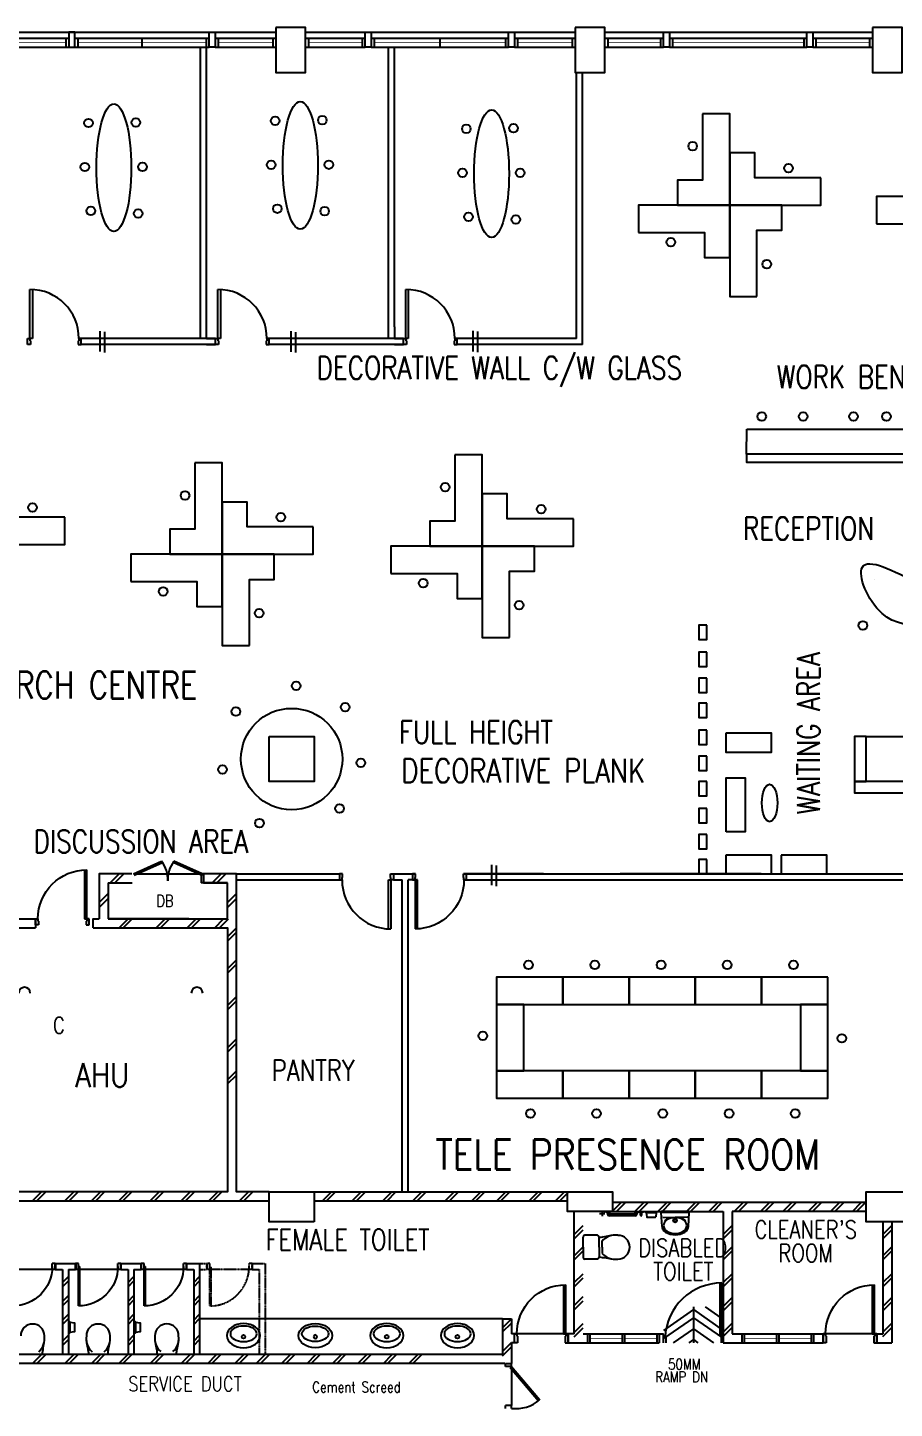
# Model space of a CAD drawing. Extents: x 2284769 to 2400769, y -845223 to -764674.
# Drawn here: x 2336094 to 2350620, y -787799 to -764674 of the extents above; entities that cross this region are included whole.
import ezdxf
from ezdxf.enums import TextEntityAlignment as Align

# ---------------------------------------------------------------- set-up
doc = ezdxf.new("R2010")
doc.units = 0
doc.header["$LTSCALE"] = 10
doc.header["$MEASUREMENT"] = 0
doc.linetypes.add('DASHEDX2', pattern=[1.5, 1, -0.5])
doc.layers.get('0').update_dxf_attribs({"linetype": 'CONTINUOUS'})
for name, color, linetype in [('-FF', 240, 'CONTINUOUS'), ('COL', 3, 'CONTINUOUS'), ('demolish-work', 8, 'DASHEDX2'), ('DIM', 7, 'CONTINUOUS'), ('DOOR', 5, 'CONTINUOUS'), ('DR', 7, 'CONTINUOUS'), ('DTEXT', 7, 'CONTINUOUS'), ('H', 1, 'CONTINUOUS'), ('hatch', 7, 'CONTINUOUS'), ('LINE', 7, 'CONTINUOUS'), ('partition', 7, 'CONTINUOUS'), ('SANI', 7, 'CONTINUOUS'), ('T25', 7, 'CONTINUOUS'), ('T50', 4, 'CONTINUOUS'), ('txt', 7, 'CONTINUOUS'), ('WALL', 2, 'CONTINUOUS'), ('WIN', 5, 'CONTINUOUS')]:
    doc.layers.add(name, color=color, linetype=linetype)
doc.styles.add('DIMTEXT', font='romans.shx', dxfattribs={"width": 0.8, "height": 400})
doc.styles.add('ROMANS', font='romans')

# ---------------------------------------------------------------- blocks, each defined once
blk = doc.blocks.new('DR-900-B')
at = {"layer": 'DR'}
for p, q in [((0, 900), (-150, 900)), ((-150, 900), (-150, 860)), ((-150, 860), (-110, 860)), ((-110, 860), (-110, 850)), ((-110, 850), (0, 850)), ((0, 850), (0, 900)), ((-150, 40), (-970, 40)), ((-969, 80), (-150, 80)), ((-150, 80), (-150, 40)), ((-150, 40), (-110, 40)), ((-150, 0), (-150, 40)), ((0, 0), (-150, 0)), ((-110, 50), (0, 50)), ((-110, 40), (-110, 50)), ((0, 50), (0, 0))]:
    blk.add_line(p, q, dxfattribs=at)
blk.add_arc((-150, 40), 820, 90, 180, dxfattribs=at)
blk = doc.blocks.new('ELLIPSE')
blk.add_circle((0.5, 0.5), 0.5)
blk = doc.blocks.new('BASIN-01')
blk.add_circle((0, 0), 30.3)
for p, xscale, yscale, zscale in [((279, -221), -559.6811780125836, 404.3346891934725, 559.6811780125837), ((220, -179), -444.6356025322193, 259.9294430529471, 444.6356025322195)]:
    blk.add_blockref('ELLIPSE', p, dxfattribs=dict(xscale=xscale, yscale=yscale, zscale=zscale))
blk = doc.blocks.new('WC-CAP-P')
for p, q in [((-84, 0), (-254, 0)), ((-85, 0), (85, 0)), ((-284, -240), (-284, -30)), ((115, -240), (115, -30)), ((-274, -318), (-274, -318)), ((-84, -270), (-254, -270)), ((-84, -318), (-190, -318)), ((-85, -270), (85, -270)), ((-85, -318), (21, -318)), ((105, -318), (105, -318))]:
    blk.add_line(p, q)
for centre, radius, start, end in [((-254, -30), 30, 90, 180), ((85, -30), 30, 0, 90), ((10, -540), 297, 131.7688, 188.3441), ((-254, -240), 30, 180, 270), ((23685, -4344), 24274, 170.3368, 170.8989), ((-179, -540), 297, 351.6559, 48.2312), ((-23854, -4344), 24274, 9.1011, 9.6632), ((85, -240), 30, 270, 0), ((-86, -585), 197, 179.5169, 271.0268), ((-83, -585), 197, 268.9732, 0.4831)]:
    blk.add_arc(centre, radius, start, end)
blk = doc.blocks.new('P', base_point=(9.169, 7.42))
for radius in [0.0407, 0.0315]:
    blk.add_circle((9.166, 7.418), radius)
blk = doc.blocks.new('BASIN-2')
for p, q in [((310, 0), (-310, 0)), ((-295, -314), (-310, 0)), ((-273, -104), (0, -114)), ((273, -104), (0, -114)), ((295, -314), (310, 0))]:
    blk.add_line(p, q)
for centre, radius, start, end in [((-23, -400), 294, 122.1574, 135.5873), ((-176, -156), 5.79, 327.2315, 125.5458), ((176, -156), 5.79, 54.4542, 212.7685), ((23, -400), 294, 44.4127, 57.8426), ((-163, -315), 132, 179.4957, 205.0103), ((-102, -268), 208, 209.5959, 236.4372), ((-7, -98), 402, 238.6027, 271.0363), ((7, -98), 402, 268.9637, 301.3973), ((102, -268), 208, 303.5628, 330.4041), ((163, -315), 132, 334.9897, 0.5043)]:
    blk.add_arc(centre, radius, start, end)
for name, p, xscale, yscale, zscale in [('ELLIPSE', (261, -473), -521.326566894229, 358.7639225105095, 521.3265668942295), ('P', (0, -180), 1000, 1000, 1000)]:
    blk.add_blockref(name, p, dxfattribs=dict(xscale=xscale, yscale=yscale, zscale=zscale))
blk = doc.blocks.new('234')
at = {"layer": 'DR', "color": 1}
for p, q in [((2285264, -784764), (2285264, -785474)), ((2285289, -784765), (2285289, -785424)), ((2285214, -785374), (2285214, -785474)), ((2285264, -785374), (2285214, -785374)), ((2285264, -785474), (2285214, -785474)), ((2285264, -785374), (2285264, -785474)), ((2285924, -785374), (2285264, -785374)), ((2285264, -785424), (2285289, -785424)), ((2285974, -785374), (2285924, -785374)), ((2285924, -785374), (2285924, -785474)), ((2285974, -785474), (2285924, -785474)), ((2285974, -785374), (2285974, -785474))]:
    blk.add_line(p, q, dxfattribs=at)
blk.add_arc((2285264, -785424), 660, 0, 90, dxfattribs=at)
blk = doc.blocks.new('d900-1b1')
at = {"layer": 'DR'}
for p, q in [((40, 100), (40, 920)), ((80, 919), (80, 100)), ((0, 0), (0, 100)), ((0, 100), (40, 100)), ((50, 0), (0, 0)), ((80, 100), (40, 100)), ((40, 100), (40, 60)), ((40, 60), (50, 60)), ((50, 60), (50, 0)), ((860, 60), (850, 60)), ((850, 60), (850, 0)), ((850, 0), (900, 0)), ((860, 100), (860, 60)), ((900, 100), (860, 100)), ((900, 0), (900, 100))]:
    blk.add_line(p, q, dxfattribs=at)
blk.add_arc((40, 100), 820, 0, 90, dxfattribs=at)

msp = doc.modelspace()

# ---------------------------------------------------------------- linework, layer by layer
at = {"color": 0}
for p, q in [((2335769.4, -764749.1), (2340252.4, -764749.1)), ((2340752.4, -764749.1), (2345269.4, -764749.1)), ((2345769.4, -764749.1), (2350252.4, -764749.1)), ((2347252.4, -786145.3), (2346752.4, -786492.1)), ((2347252.4, -786099.1), (2347252.4, -786699.1)), ((2347252.4, -786145.3), (2347752.4, -786492.1)), ((2347449, -786099.1), (2347752.4, -786309.5)), ((2347252.4, -786281.7), (2346752.4, -786628.5)), ((2347252.4, -786464.2), (2346913.8, -786699.1)), ((2347252.4, -786281.7), (2347724.5, -786609.1)), ((2347252.4, -786464.2), (2347591, -786699.1)), ((2347252.4, -786646.8), (2347177, -786699.1)), ((2347252.4, -786646.8), (2347327.9, -786699.1))]:
    msp.add_line(p, q, dxfattribs=at)
at = {"color": 0, "ltscale": 0.6}
for p, q in [((2337306, -769755.9), (2337306, -770101)), ((2337383.9, -769768), (2337383.9, -770113)), ((2340505, -769759.9), (2340505, -770105)), ((2340582.9, -769772), (2340582.9, -770117)), ((2343553, -769752.9), (2343553, -770098)), ((2343630.9, -769765), (2343630.9, -770110)), ((2343870.9, -778693.9), (2343870.9, -779039)), ((2343948.8, -778705.9), (2343948.8, -779051))]:
    msp.add_line(p, q, dxfattribs=at)
at = {"linetype": 'Continuous', "ltscale": 0.6}
for p, q in [((2342244.4, -769687.1), (2342244.4, -769879.1)), ((2339094.4, -769879.1), (2339244.4, -769879.1)), ((2339094.4, -769979.1), (2339244.4, -769979.1)), ((2342244.4, -769879.1), (2342394.4, -769879.1)), ((2342244.4, -769979.1), (2342394.4, -769979.1)), ((2350279.6, -773913.8), (2350279.6, -773913.8)), ((2340144.4, -777299.1), (2340144.4, -776549.1)), ((2342596.4, -778909.1), (2342596.4, -778849.1)), ((2343555.2, -778849.1), (2343396.4, -778849.1)), ((2344146.1, -778849.1), (2343555.2, -778849.1)), ((2344737, -778849.1), (2344146.1, -778849.1)), ((2346613.5, -778849.1), (2346022.6, -778849.1)), ((2347204.4, -778849.1), (2346613.5, -778849.1)), ((2347795.3, -778849.1), (2347204.4, -778849.1)), ((2348386.2, -778849.1), (2347795.3, -778849.1)), ((2342596.4, -778949.1), (2342473.4, -778949.1)), ((2343953.5, -781033.8), (2345063.5, -781033.8))]:
    msp.add_line(p, q, dxfattribs=at)
for points in [[(2347402.1, -766118.2), (2347402.1, -767228.1), (2346984.4, -767228.1), (2346984.4, -767647.8), (2347859.8, -767647.8), (2347859.8, -766118.2)], [(2349389.3, -767190.2), (2348279.5, -767190.2), (2348279.5, -766772.4), (2347859.8, -766772.4), (2347859.8, -767647.8), (2349389.3, -767647.8)], [(2350322.5, -767963), (2351432.3, -767963), (2351432.3, -768380.7), (2351852, -768380.7), (2351852, -767505.3), (2350322.5, -767505.3)], [(2346330.2, -768105.5), (2347440.1, -768105.5), (2347440.1, -768523.2), (2347859.8, -768523.2), (2347859.8, -767647.8), (2346330.2, -767647.8)], [(2348317.4, -769177.4), (2348317.4, -768067.5), (2348735.1, -768067.5), (2348735.1, -767647.8), (2347859.8, -767647.8), (2347859.8, -769177.4)], [(2348145, -771400.1), (2353044.4, -771400.1), (2353044.4, -771817.1), (2348142.4, -771817.1)], [(2343254.6, -771828.6), (2343254.6, -772938.4), (2342836.9, -772938.4), (2342836.9, -773358.1), (2343712.2, -773358.1), (2343712.2, -771828.6)], [(2353044.4, -771817.1), (2348142.4, -771817.1), (2348142.4, -771950.1), (2353044.4, -771950.1)], [(2338895.1, -771965.6), (2338895.1, -773075.5), (2338477.3, -773075.5), (2338477.3, -773495.2), (2339352.7, -773495.2), (2339352.7, -771965.6)], [(2336720.2, -772873.8), (2335610.3, -772873.8), (2335610.3, -772456.1), (2335190.6, -772456.1), (2335190.6, -773331.5), (2336720.2, -773331.5)], [(2345241.8, -772900.5), (2344131.9, -772900.5), (2344131.9, -772482.8), (2343712.2, -772482.8), (2343712.2, -773358.1), (2345241.8, -773358.1)], [(2340882.3, -773037.6), (2339772.4, -773037.6), (2339772.4, -772619.8), (2339352.7, -772619.8), (2339352.7, -773495.2), (2340882.3, -773495.2)], [(2337823.1, -773952.9), (2338933, -773952.9), (2338933, -774370.6), (2339352.7, -774370.6), (2339352.7, -773495.2), (2337823.1, -773495.2)], [(2339810.3, -775024.8), (2339810.3, -773914.9), (2340228.1, -773914.9), (2340228.1, -773495.2), (2339352.7, -773495.2), (2339352.7, -775024.8)], [(2342182.7, -773815.8), (2343292.5, -773815.8), (2343292.5, -774233.5), (2343712.2, -774233.5), (2343712.2, -773358.1), (2342182.7, -773358.1)], [(2344169.9, -774887.7), (2344169.9, -773777.8), (2344587.6, -773777.8), (2344587.6, -773358.1), (2343712.2, -773358.1), (2343712.2, -774887.7)], [(2347479.3, -774680.5), (2347341.9, -774680.5), (2347341.9, -774921.1), (2347479.3, -774921.1)], [(2347479.3, -775132.3), (2347341.9, -775132.3), (2347341.9, -775373), (2347479.3, -775373)], [(2347479.3, -775568.4), (2347341.9, -775568.4), (2347341.9, -775809.1), (2347479.3, -775809.1)], [(2347479.3, -775989.8), (2347341.9, -775989.8), (2347341.9, -776230.5), (2347479.3, -776230.5)], [(2347479.3, -775989.8), (2347341.9, -775989.8), (2347341.9, -776230.5), (2347479.3, -776230.5)], [(2347479.3, -776441.6), (2347341.9, -776441.6), (2347341.9, -776682.3), (2347479.3, -776682.3)], [(2350144.4, -776549.1), (2349953.6, -776549.1), (2349953.6, -777299.1), (2350144.4, -777299.1)], [(2347479.3, -776877.7), (2347341.9, -776877.7), (2347341.9, -777118.4), (2347479.3, -777118.4)], [(2347479.3, -777299.1), (2347341.9, -777299.1), (2347341.9, -777539.8), (2347479.3, -777539.8)], [(2347479.3, -777299.1), (2347341.9, -777299.1), (2347341.9, -777539.8), (2347479.3, -777539.8)], [(2350894.4, -777489.9), (2350894.4, -777299.1), (2349953.6, -777299.1), (2349953.6, -777489.9)], [(2347479.3, -777750.9), (2347341.9, -777750.9), (2347341.9, -777991.6), (2347479.3, -777991.6)], [(2347479.3, -778187), (2347341.9, -778187), (2347341.9, -778427.7), (2347479.3, -778427.7)], [(2347479.3, -778608.4), (2347341.9, -778608.4), (2347341.9, -778849.1), (2347479.3, -778849.1)], [(2345063.4, -780576.2), (2343953.5, -780576.2), (2343953.5, -781033.8), (2345063.4, -781033.8)], [(2346173.2, -780576.2), (2345063.4, -780576.2), (2345063.4, -781033.8), (2346173.2, -781033.8)], [(2346173.4, -780576.2), (2345063.5, -780576.2), (2345063.5, -781033.8), (2346173.4, -781033.8)], [(2347283.1, -780576.2), (2346173.2, -780576.2), (2346173.2, -781033.8), (2347283.1, -781033.8)], [(2347283.1, -780576.2), (2346173.2, -780576.2), (2346173.2, -781033.8), (2347283.1, -781033.8)], [(2347283.2, -780576.2), (2346173.4, -780576.2), (2346173.4, -781033.8), (2347283.2, -781033.8)], [(2348393, -780576.2), (2347283.1, -780576.2), (2347283.1, -781033.8), (2348393, -781033.8)], [(2348393, -780576.2), (2347283.1, -780576.2), (2347283.1, -781033.8), (2348393, -781033.8)], [(2348393, -780576.2), (2347283.1, -780576.2), (2347283.1, -781033.8), (2348393, -781033.8)], [(2349502.9, -780576.2), (2348393, -780576.2), (2348393, -781033.8), (2349502.9, -781033.8)], [(2349502.9, -780576.2), (2348393, -780576.2), (2348393, -781033.8), (2349502.9, -781033.8)], [(2349502.9, -780576.2), (2348393, -780576.2), (2348393, -781033.8), (2349502.9, -781033.8)], [(2344411.1, -782143.7), (2344411.1, -781033.8), (2343953.5, -781033.8), (2343953.5, -782143.7)], [(2349502.9, -782143.7), (2349502.9, -781033.8), (2349045.2, -781033.8), (2349045.2, -782143.7)], [(2345063.4, -782143.7), (2343953.5, -782143.7), (2343953.5, -782601.4), (2345063.4, -782601.4)], [(2346173.2, -782143.7), (2345063.4, -782143.7), (2345063.4, -782601.4), (2346173.2, -782601.4)], [(2347283.1, -782143.7), (2346173.2, -782143.7), (2346173.2, -782601.4), (2347283.1, -782601.4)], [(2348393, -782143.7), (2347283.1, -782143.7), (2347283.1, -782601.4), (2348393, -782601.4)], [(2349502.9, -782143.7), (2348393, -782143.7), (2348393, -782601.4), (2349502.9, -782601.4)]]:
    msp.add_lwpolyline(points, close=True, dxfattribs=at)
at = {"color": 0, "ltscale": 0.6}
for points in [[(2347795.3, -776491), (2347795.3, -776808), (2348562.8, -776808), (2348562.8, -776491)], [(2347801.9, -778142.9), (2347801.9, -777240.6), (2348118.6, -777240.6), (2348118.6, -778142.9)], [(2347795.3, -778532.1), (2347795.3, -778849.1), (2348562.8, -778849.1), (2348562.8, -778532.1)], [(2348721.5, -778532.1), (2348721.5, -778849.1), (2349488.9, -778849.1), (2349488.9, -778532.1)]]:
    msp.add_lwpolyline(points, close=True, dxfattribs=at)
for centre, radius in [((2337116.4, -766271.6), 72.4), ((2337908.4, -766261.6), 72.4), ((2340241.4, -766233.6), 72.4), ((2341033.4, -766223.6), 72.4), ((2343446.4, -766370.6), 72.4), ((2344238.4, -766360.6), 72.4), ((2347239.3, -766660.7), 72.4), ((2337052.4, -767008.6), 72.4), ((2338018.4, -767007.6), 72.4), ((2340177.4, -766970.6), 72.4), ((2341143.4, -766969.6), 72.4), ((2343382.4, -767107.6), 72.4), ((2344348.4, -767106.6), 72.4), ((2348846.9, -767027.4), 72.4), ((2337154.4, -767744.6), 72.4), ((2337947.4, -767787.6), 72.4), ((2340279.4, -767706.6), 72.4), ((2341072.4, -767749.6), 72.4), ((2343484.4, -767843.6), 72.4), ((2344277.4, -767886.6), 72.4), ((2346872.7, -768268.2), 72.4), ((2348480.2, -768634.9), 72.4), ((2348395.9, -771186.7), 72.4), ((2349090.9, -771186.7), 72.4), ((2349935.4, -771186.7), 72.4), ((2350485.4, -771186.7), 72.4), ((2343091.8, -772371), 72.4), ((2338732.3, -772508.1), 72.4), ((2336177.7, -772711.1), 72.4), ((2340339.8, -772874.8), 72.4), ((2344699.3, -772737.7), 72.4), ((2342725.1, -773978.6), 72.4), ((2338365.6, -774115.6), 72.4), ((2339973.1, -774482.3), 72.4), ((2344332.7, -774345.2), 72.4), ((2350092.8, -774685.2), 72.4), ((2340595.2, -775699.6), 72.4), ((2339586.2, -776129.6), 72.4), ((2341417.2, -776054.6), 72.4), ((2340519.4, -776924.1), 849.3), ((2341678.2, -776987.6), 72.4), ((2339362.2, -777099.6), 72.4), ((2341323.2, -777752.6), 72.4), ((2339978.2, -777995.6), 72.4), ((2344489.7, -780372.4), 72.4), ((2345599.7, -780372.4), 72.4), ((2346709.6, -780372.4), 72.4), ((2347819.3, -780372.4), 72.4), ((2348929.2, -780372.4), 72.4), ((2343723.2, -781561.2), 72.4), ((2349740.2, -781601.5), 72.4), ((2344519.4, -782860.3), 72.4), ((2345629.4, -782860.3), 72.4), ((2346739.3, -782860.3), 72.4), ((2347849.1, -782860.3), 72.4), ((2348958.9, -782860.3), 72.4)]:
    msp.add_circle(centre, radius, dxfattribs=at)
at = {"linetype": 'Continuous', "ltscale": 0.6}
for centre, major_axis, ratio in [((2337539.7, -767020.3), (0, 1068.5), 0.2742162), ((2340664.7, -766982.3), (0, 1068.5), 0.2742162), ((2343869.7, -767119.3), (0, 1068.5), 0.2742162), ((2348529, -777660.1), (0, -313.2), 0.4127128)]:
    msp.add_ellipse(centre, major_axis=major_axis, ratio=ratio, dxfattribs=at)
at = {"linetype": 'Continuous', "ltscale": 0.6, "end_tangent": (-0.9595773, -0.2814452)}
msp.add_spline([(2351031.4, -773989.6), (2350083.4, -773710.3), (2350412.7, -774485.5), (2353010.7, -773344.7), (2351031.4, -773989.6)], degree=3, dxfattribs=at)
at = {"layer": 'COL', "color": 0}
for points in [[(2340252.4, -764674.1), (2340252.4, -765424.1), (2340752.4, -765424.1), (2340752.4, -764674.1)], [(2345269.4, -764674.1), (2345269.4, -765424.1), (2345769.4, -765424.1), (2345769.4, -764674.1)], [(2350252.4, -764674.1), (2350252.4, -765424.1), (2350752.4, -765424.1), (2350752.4, -764674.1)], [(2340144.4, -776549.1), (2340894.4, -776549.1), (2340894.4, -777299.1), (2340144.4, -777299.1)], [(2350144.4, -776549.1), (2350894.4, -776549.1), (2350894.4, -777299.1), (2350144.4, -777299.1)], [(2340894.4, -784674.1), (2340144.4, -784674.1), (2340144.4, -784174.1), (2340894.4, -784174.1)], [(2345894.4, -784499.1), (2345144.4, -784499.1), (2345144.4, -784174.1), (2345894.4, -784174.1)], [(2350894.4, -784674.1), (2350144.4, -784674.1), (2350144.4, -784174.1), (2350894.4, -784174.1)]]:
    msp.add_lwpolyline(points, close=True, dxfattribs=at)
at = {"layer": 'demolish-work', "color": 0, "ltscale": 0.5}
for p, q in [((2338977.4, -785374.1), (2339097.4, -785374.1)), ((2338977.4, -785474.1), (2339097.4, -785474.1)), ((2339097.4, -785374.1), (2339097.4, -785474.1)), ((2339097.4, -785474.1), (2339097.4, -785374.1)), ((2339147.4, -785374.1), (2339097.4, -785374.1)), ((2339147.4, -785474.1), (2339097.4, -785474.1)), ((2339147.4, -786084.1), (2339147.4, -785374.1)), ((2339147.4, -785474.1), (2339147.4, -785374.1)), ((2339147.4, -785424.1), (2339172.4, -785424.1)), ((2339807.4, -785474.1), (2339147.4, -785474.1)), ((2339172.4, -786083.6), (2339172.4, -785424.1)), ((2339857.4, -785374.1), (2339807.4, -785374.1)), ((2339807.4, -785474.1), (2339807.4, -785374.1)), ((2339857.4, -785474.1), (2339807.4, -785474.1)), ((2339857.4, -785374.1), (2339977.4, -785374.1)), ((2339857.4, -785374.1), (2339857.4, -785474.1)), ((2339857.4, -785474.1), (2339857.4, -785374.1)), ((2339857.4, -785474.1), (2339977.4, -785474.1)), ((2339977.4, -785374.1), (2340077.4, -785374.1)), ((2339977.4, -785474.1), (2339977.4, -786899.1)), ((2340077.4, -785374.1), (2340077.4, -786899.1))]:
    msp.add_line(p, q, dxfattribs=at)
msp.add_arc((2339147.4, -785424.1), 660, 270, 0, dxfattribs=at)
at = {"layer": 'DIM', "color": 0}
msp.add_arc((2338933.1, -780842.8), 96.2, 0, 180, dxfattribs=at)
at = {"layer": 'DOOR', "color": 0}
for p, q in [((2337868.3, -778849.1), (2338339.3, -778635.8)), ((2337882.1, -778869.9), (2338354.2, -778655.9)), ((2339004.5, -778869.9), (2338532.4, -778655.9)), ((2339018.3, -778849.1), (2338547.3, -778635.8)), ((2339004.5, -778869.9), (2339018.3, -778849.1)), ((2339018.3, -778849.1), (2339018.3, -778874.1)), ((2339043.3, -778849.1), (2339018.3, -778849.1)), ((2339018.3, -778874.1), (2339005.3, -778874.1)), ((2339005.3, -778874.1), (2339005.3, -778999.1)), ((2339043.3, -778999.1), (2339005.3, -778999.1)), ((2344102.4, -787099.1), (2344102.4, -787049.1)), ((2344102.4, -787049.1), (2344202.4, -787049.1)), ((2344202.4, -787099.1), (2344102.4, -787099.1)), ((2344183.1, -787114.9), (2344202.4, -787099.1)), ((2344183.1, -787114.9), (2344656.7, -787670.1)), ((2344202.4, -787099.1), (2344202.4, -787049.1)), ((2344202.4, -787099.1), (2344675.5, -787653.6)), ((2344202.8, -787099.1), (2344202.8, -787749.1)), ((2344202.8, -787749.1), (2344102.8, -787749.1)), ((2344102.8, -787799.1), (2344102.8, -787749.1)), ((2344202.8, -787799.1), (2344202.8, -787749.1))]:
    msp.add_line(p, q, dxfattribs=at)
for centre, radius, start, end in [((2337945.9, -778942.8), 499, 357.5509, 37.96545), ((2338940.7, -778942.8), 499, 142.03455, 182.4491), ((2344277, -787199.7), 603.9, 262.93953, 311.27829)]:
    msp.add_arc(centre, radius, start, end, dxfattribs=at)
at = {"layer": 'DR', "color": 0}
for p, q in [((2347702.4, -786584.1), (2347702.4, -785699.1)), ((2347727.4, -786609.1), (2347727.4, -785698.7)), ((2346777.8, -786584.1), (2346752.4, -786584.1)), ((2346777.4, -786584.1), (2346777.4, -786609.1)), ((2346790.4, -786609.1), (2346777.4, -786609.1)), ((2346790.4, -786609.1), (2346790.4, -786699.1)), ((2347702.4, -786584.1), (2347727.4, -786584.1)), ((2347727.4, -786609.1), (2347714.4, -786609.1)), ((2347714.4, -786609.1), (2347714.4, -786699.1)), ((2347752.4, -786584.1), (2347727.4, -786584.1))]:
    msp.add_line(p, q, dxfattribs=at)
at = {"layer": 'DR', "color": 0, "ltscale": 10000}
for p, q in [((2345152.4, -786549.1), (2344252.4, -786549.1)), ((2350327.4, -786549.1), (2349427.4, -786549.1))]:
    msp.add_line(p, q, dxfattribs=at)
at = {"layer": 'DR', "color": 0}
msp.add_arc((2347728.9, -786651.1), 952.4, 90.08846, 177.47065, dxfattribs=at)
at = {"layer": 'DTEXT', "color": 0}
for p, q in [((2346460.1, -784523.6), (2346470, -784593.3)), ((2346629.8, -784523.6), (2346620, -784593.3))]:
    msp.add_line(p, q, dxfattribs=at)
for centre, radius, start, end in [((2346470, -784510.3), 16.5, 134.68563, 233.51246), ((2346474.9, -784592.6), 5, 188.02773, 270), ((2346615, -784592.6), 5, 270, 351.97227), ((2346620, -784510.3), 16.5, 306.48754, 45.31437)]:
    msp.add_arc(centre, radius, start, end, dxfattribs=at)
at = {"layer": 'H', "color": 0}
for p, q in [((2337444.4, -779176.1), (2337294.4, -779326.1)), ((2337444.4, -779258.3), (2337294.4, -779408.3)), ((2339594.4, -779176.1), (2339444.4, -779326.1)), ((2339594.4, -779258.3), (2339444.4, -779408.3)), ((2337777.5, -779599.1), (2337627.5, -779749.1)), ((2337848.2, -779599.1), (2337698.2, -779749.1)), ((2338250.8, -779749.1), (2338400.8, -779599.1)), ((2338321.5, -779749.1), (2338471.5, -779599.1)), ((2338768.4, -779749.1), (2338918.4, -779599.1)), ((2338839.2, -779749.1), (2338989.2, -779599.1)), ((2339229.8, -779749.1), (2339379.8, -779599.1)), ((2339312, -779749.1), (2339462, -779599.1)), ((2339444.4, -779902.6), (2339594.4, -779752.6)), ((2339444.4, -779973.3), (2339594.4, -779823.3)), ((2339444.4, -780436.8), (2339594.4, -780286.8)), ((2339444.4, -780507.5), (2339594.4, -780357.5)), ((2339444.4, -781051.7), (2339594.4, -780901.7)), ((2339444.4, -781122.4), (2339594.4, -780972.4)), ((2339444.4, -781760.9), (2339594.4, -781610.9)), ((2339444.4, -781831.6), (2339594.4, -781681.6)), ((2339444.4, -782295.1), (2339594.4, -782145.1)), ((2339444.4, -782365.8), (2339594.4, -782215.8)), ((2336177.9, -784324.1), (2336327.9, -784174.1)), ((2336248.6, -784324.1), (2336398.6, -784174.1)), ((2336720.5, -784324.1), (2336870.5, -784174.1)), ((2336791.2, -784324.1), (2336941.2, -784174.1)), ((2337164.5, -784324.1), (2337314.5, -784174.1)), ((2337235.3, -784324.1), (2337385.3, -784174.1)), ((2337621.4, -784324.1), (2337771.4, -784174.1)), ((2337692.1, -784324.1), (2337842.1, -784174.1)), ((2338150.8, -784324.1), (2338300.8, -784174.1)), ((2338221.5, -784324.1), (2338371.5, -784174.1)), ((2338668.4, -784324.1), (2338818.4, -784174.1)), ((2338739.2, -784324.1), (2338889.2, -784174.1)), ((2339129.8, -784324.1), (2339279.8, -784174.1)), ((2339200.5, -784324.1), (2339350.5, -784174.1)), ((2339647.4, -784324.1), (2339797.4, -784174.1)), ((2339718.2, -784324.1), (2339868.2, -784174.1)), ((2341029.3, -784330.3), (2341179.3, -784180.3)), ((2341100, -784330.3), (2341250, -784180.3)), ((2341534.5, -784324.1), (2341684.5, -784174.1)), ((2341605.2, -784324.1), (2341755.2, -784174.1)), ((2342046.7, -784324.1), (2342196.7, -784174.1)), ((2342117.4, -784324.1), (2342267.4, -784174.1)), ((2342550.2, -784324.1), (2342700.2, -784174.1)), ((2342621, -784324.1), (2342771, -784174.1)), ((2343092.9, -784324.1), (2343242.9, -784174.1)), ((2343163.6, -784324.1), (2343313.6, -784174.1)), ((2343536.9, -784324.1), (2343686.9, -784174.1)), ((2343607.6, -784324.1), (2343757.6, -784174.1)), ((2343955.8, -784324.1), (2344105.8, -784174.1)), ((2344026.5, -784324.1), (2344176.5, -784174.1)), ((2344498.5, -784324.1), (2344648.5, -784174.1)), ((2344569.2, -784324.1), (2344719.2, -784174.1)), ((2344942.5, -784324.1), (2345092.5, -784174.1)), ((2345013.2, -784324.1), (2345163.2, -784174.1)), ((2345891.8, -784499.1), (2346041.8, -784349.1)), ((2345962.5, -784499.1), (2346112.5, -784349.1)), ((2346272.8, -784499.1), (2346422.8, -784349.1)), ((2346343.5, -784499.1), (2346493.5, -784349.1)), ((2346654.8, -784499.1), (2346804.8, -784349.1)), ((2346725.5, -784499.1), (2346875.5, -784349.1)), ((2347134.8, -784499.1), (2347284.8, -784349.1)), ((2347205.5, -784499.1), (2347355.5, -784349.1)), ((2347509.8, -784499.1), (2347659.8, -784349.1)), ((2347580.5, -784499.1), (2347730.5, -784349.1)), ((2347934.8, -784499.1), (2348084.8, -784349.1)), ((2348005.5, -784499.1), (2348155.5, -784349.1)), ((2348376.8, -784499.1), (2348526.8, -784349.1)), ((2348447.5, -784499.1), (2348597.5, -784349.1)), ((2348751.8, -784499.1), (2348901.8, -784349.1)), ((2348822.5, -784499.1), (2348972.5, -784349.1)), ((2349176.8, -784499.1), (2349326.8, -784349.1)), ((2349247.5, -784499.1), (2349397.5, -784349.1)), ((2349549.8, -784499.1), (2349699.8, -784349.1)), ((2349620.5, -784499.1), (2349770.5, -784349.1)), ((2349915, -784499.1), (2350065, -784349.1)), ((2349985.7, -784499.1), (2350135.7, -784349.1)), ((2345252.4, -784888.5), (2345402.4, -784738.5)), ((2345252.4, -784959.2), (2345402.4, -784809.2)), ((2347752.4, -784888.5), (2347902.4, -784738.5)), ((2347752.4, -784959.2), (2347902.4, -784809.2)), ((2350427.4, -784888.5), (2350577.4, -784738.5)), ((2350427.4, -784959.2), (2350577.4, -784809.2)), ((2345252.4, -785242.3), (2345402.4, -785092.3)), ((2347752.4, -785242.3), (2347902.4, -785092.3)), ((2350427.4, -785242.3), (2350577.4, -785092.3)), ((2345252.4, -785313), (2345402.4, -785163)), ((2347752.4, -785313), (2347902.4, -785163)), ((2350427.4, -785313), (2350577.4, -785163)), ((2345252.4, -785693.1), (2345402.4, -785543.1)), ((2347752.4, -785693.1), (2347902.4, -785543.1)), ((2350427.4, -785693.1), (2350577.4, -785543.1)), ((2336677.4, -785691), (2336777.4, -785591)), ((2336677.4, -785761.7), (2336777.4, -785661.7)), ((2337777.4, -785691), (2337877.4, -785591)), ((2337777.4, -785761.7), (2337877.4, -785661.7)), ((2338877.4, -785691), (2338977.4, -785591)), ((2338877.4, -785761.7), (2338977.4, -785661.7)), ((2345252.4, -785763.8), (2345402.4, -785613.8)), ((2347752.4, -785763.8), (2347902.4, -785613.8)), ((2350427.4, -785763.8), (2350577.4, -785613.8)), ((2336677.4, -786010.5), (2336777.4, -785910.5)), ((2336677.4, -786081.2), (2336777.4, -785981.2)), ((2337777.4, -786010.5), (2337877.4, -785910.5)), ((2337777.4, -786081.2), (2337877.4, -785981.2)), ((2338877.4, -786010.5), (2338977.4, -785910.5)), ((2338877.4, -786081.2), (2338977.4, -785981.2)), ((2345252.4, -786077.7), (2345402.4, -785927.7)), ((2345252.4, -786148.5), (2345402.4, -785998.5)), ((2347752.4, -786093.1), (2347902.4, -785943.1)), ((2347752.4, -786163.8), (2347902.4, -786013.8)), ((2350427.4, -786093.1), (2350577.4, -785943.1)), ((2350427.4, -786163.8), (2350577.4, -786013.8)), ((2336677.4, -786322.3), (2336777.4, -786222.3)), ((2337777.4, -786322.3), (2337877.4, -786222.3)), ((2338877.4, -786322.3), (2338977.4, -786222.3)), ((2336677.4, -786393), (2336777.4, -786293)), ((2337777.4, -786393), (2337877.4, -786293)), ((2338877.4, -786393), (2338977.4, -786293)), ((2344052.4, -786449.1), (2344202.4, -786299.1)), ((2344052.4, -786519.8), (2344202.4, -786369.8)), ((2345252.4, -786528.6), (2345402.4, -786378.6)), ((2345252.4, -786599.3), (2345402.4, -786449.3)), ((2347752.4, -786524.3), (2347902.4, -786374.3)), ((2347752.4, -786595), (2347902.4, -786445)), ((2350427.4, -786524.3), (2350577.4, -786374.3)), ((2350427.4, -786595), (2350577.4, -786445)), ((2336677.4, -786672.6), (2336777.4, -786572.6)), ((2336677.4, -786743.3), (2336777.4, -786643.3)), ((2337777.4, -786672.6), (2337877.4, -786572.6)), ((2337777.4, -786743.3), (2337877.4, -786643.3)), ((2338877.4, -786672.6), (2338977.4, -786572.6)), ((2338877.4, -786743.3), (2338977.4, -786643.3)), ((2344052.4, -786847.8), (2344202.4, -786697.8)), ((2336177.9, -787049.1), (2336327.9, -786899.1)), ((2336248.6, -787049.1), (2336398.6, -786899.1)), ((2336720.5, -787049.1), (2336870.5, -786899.1)), ((2336791.2, -787049.1), (2336941.2, -786899.1)), ((2337164.5, -787049.1), (2337314.5, -786899.1)), ((2337235.3, -787049.1), (2337385.3, -786899.1)), ((2337621.4, -787049.1), (2337771.4, -786899.1)), ((2337692.1, -787049.1), (2337842.1, -786899.1)), ((2338150.8, -787049.1), (2338300.8, -786899.1)), ((2338221.5, -787049.1), (2338371.5, -786899.1)), ((2338668.4, -787049.1), (2338818.4, -786899.1)), ((2338739.2, -787049.1), (2338889.2, -786899.1)), ((2339112.5, -787049.1), (2339262.5, -786899.1)), ((2339183.2, -787049.1), (2339333.2, -786899.1)), ((2339569.3, -787049.1), (2339719.3, -786899.1)), ((2339640, -787049.1), (2339790, -786899.1)), ((2339924.6, -787049.1), (2340074.6, -786899.1)), ((2339995.3, -787049.1), (2340145.3, -786899.1)), ((2340350.8, -787049.1), (2340500.8, -786899.1)), ((2340421.5, -787049.1), (2340571.5, -786899.1)), ((2340777.1, -787049.1), (2340927.1, -786899.1)), ((2340847.8, -787049.1), (2340997.8, -786899.1)), ((2341203.3, -787049.1), (2341353.3, -786899.1)), ((2341274, -787049.1), (2341424, -786899.1)), ((2341629.6, -787049.1), (2341779.6, -786899.1)), ((2341700.3, -787049.1), (2341850.3, -786899.1)), ((2342055.8, -787049.1), (2342205.8, -786899.1)), ((2342126.5, -787049.1), (2342276.5, -786899.1)), ((2342482, -787049.1), (2342632, -786899.1)), ((2342552.7, -787049.1), (2342702.7, -786899.1)), ((2344052.4, -786918.5), (2344202.4, -786768.5))]:
    msp.add_line(p, q, dxfattribs=at)
at = {"layer": 'H', "color": 0, "elevation": 0}
for points in [[(2337843.3, -778849.1), (2337294.4, -778849.1), (2337294.4, -779599.1)], [(2338794.4, -779599.1), (2337444.4, -779599.1)]]:
    msp.add_lwpolyline(points, dxfattribs=at)
at = {"layer": 'H', "color": 0}
msp.add_lwpolyline([(2337194.4, -779749.1), (2337194.4, -779599.1), (2337294.4, -779599.1)], dxfattribs=at)
at = {"layer": 'hatch', "color": 0}
for p, q in [((2337629.7, -778849.1), (2337479.7, -778999.1)), ((2337708.4, -778849.1), (2337558.4, -778999.1)), ((2339336, -778849.1), (2339186, -778999.1)), ((2339418, -778849.1), (2339268, -778999.1))]:
    msp.add_line(p, q, dxfattribs=at)
at = {"layer": 'LINE', "color": 0, "elevation": 0}
msp.add_lwpolyline([(2337868.3, -778849.1), (2339018.3, -778849.1)], dxfattribs=at)
at = {"layer": 'LINE', "color": 0}
msp.add_lwpolyline([(2346713.6, -784514.7), (2347178, -784514.7), (2347178, -784499.1), (2346713.6, -784499.1)], close=True, dxfattribs=at)
msp.add_arc((2336044, -780842.8), 96.2, 0, 180, dxfattribs=at)
at = {"layer": 'partition', "color": 0}
for p, q in [((2338994.4, -769879.1), (2338994.4, -764999.1)), ((2339094.4, -769879.1), (2339094.4, -764999.1)), ((2342144.4, -769879.1), (2342144.4, -764999.1)), ((2342244.4, -769687.1), (2342244.4, -764999.1)), ((2340469.4, -765424.1), (2340569.4, -765424.1)), ((2345294.4, -769879.1), (2345294.4, -765424.1)), ((2345394.4, -769979.1), (2345394.4, -765424.1)), ((2343396.4, -778849.1), (2350923.4, -778849.1)), ((2342373.4, -784174.1), (2342373.4, -778949.1)), ((2342473.4, -784174.1), (2342473.4, -778949.1)), ((2343406.4, -778949.1), (2350894.4, -778949.1)), ((2344052.4, -786299.1), (2338977.4, -786299.1)), ((2349427.4, -786549.1), (2349427.4, -786699.1))]:
    msp.add_line(p, q, dxfattribs=at)
for points in [[(2339244.4, -769879.1), (2336994.4, -769879.1)], [(2339244.4, -769979.1), (2336994.4, -769979.1)], [(2342394.4, -769879.1), (2340144.4, -769879.1)], [(2342394.4, -769979.1), (2340144.4, -769979.1)], [(2345294.4, -769879.1), (2343294.4, -769879.1)], [(2345394.4, -769979.1), (2343294.4, -769979.1)], [(2339594.4, -778849.1), (2341323.4, -778849.1)], [(2342223.4, -778849.1), (2342596.4, -778849.1)], [(2339594.4, -778949.1), (2341323.4, -778949.1)], [(2342223.4, -778949.1), (2342373.4, -778949.1)]]:
    msp.add_lwpolyline(points, dxfattribs=at)
at = {"layer": 'SANI', "color": 0}
for points in [[(2336807.7, -786526.4), (2336807.9, -786356.8, 0.4601841), (2336782.9, -786355, 0.4601841)], [(2336782.9, -786355), (2336782.9, -786528.2, 0.4601841), (2336807.9, -786526.4)], [(2336807.9, -786356.8), (2336877.6, -786366.7, -0.373687), (2336881.9, -786371.7), (2336881.7, -786511.8, -0.373687), (2336877.4, -786516.7), (2336807.7, -786526.5)], [(2337907.7, -786526.4), (2337907.9, -786356.8, 0.4601841), (2337882.9, -786355, 0.4601841)], [(2337882.9, -786355), (2337882.9, -786528.2, 0.4601841), (2337907.9, -786526.4)], [(2337907.9, -786356.8), (2337977.6, -786366.7, -0.373687), (2337981.9, -786371.7), (2337981.7, -786511.8, -0.373687), (2337977.4, -786516.7), (2337907.7, -786526.5)]]:
    msp.add_lwpolyline(points, format="xyb", dxfattribs=at)
for centre, radius, start, end in [((2336176.6, -786584.2), 197.4, 88.97321, 180.48306), ((2336179.1, -786584.2), 197.4, 359.51694, 91.02679), ((2337276.2, -786584.2), 197.4, 88.97321, 180.48306), ((2337278.7, -786584.2), 197.4, 359.51694, 91.02679), ((2338425.9, -786582.9), 197.4, 88.97321, 180.48306), ((2338428.4, -786582.9), 197.4, 359.51694, 91.02679), ((2336083, -786628.9), 296.7, 311.76878, 8.34412), ((2312408.2, -782824.6), 24273.9, 350.33681, 350.89893), ((2337372.3, -786628.9), 296.7, 171.65588, 228.23122), ((2361047.1, -782824.6), 24273.9, 189.10107, 189.66319), ((2337182.6, -786628.9), 296.7, 311.76878, 8.34412), ((2313507.8, -782824.6), 24273.9, 350.33681, 350.89893), ((2338522, -786627.6), 296.7, 171.65588, 228.23122), ((2362196.8, -782823.3), 24273.9, 189.10107, 189.66319), ((2338332.3, -786627.6), 296.7, 311.76878, 8.34412), ((2314657.5, -782823.3), 24273.9, 350.33681, 350.89893)]:
    msp.add_arc(centre, radius, start, end, dxfattribs=at)
at = {"layer": 'WALL', "color": 0}
for p, q in [((2339444.4, -778849.1), (2339043.3, -778849.1)), ((2339043.3, -778849.1), (2339043.3, -778999.1)), ((2337444.4, -778999.1), (2337845.5, -778999.1)), ((2339444.4, -778999.1), (2339043.3, -778999.1)), ((2339043.3, -778999.1), (2339444.4, -778999.1)), ((2335019.4, -784324.1), (2340144.4, -784324.1)), ((2340894.4, -784174.1), (2345144.4, -784174.1)), ((2340894.4, -784324.1), (2345144.4, -784324.1)), ((2343944.4, -784324.1), (2344094.4, -784324.1)), ((2350144.4, -784349.1), (2345894.4, -784349.1)), ((2345252.4, -786549.1), (2345252.4, -784499.1)), ((2345764.7, -784540.5), (2345679.1, -784540.5)), ((2345721.9, -784499.1), (2345721.9, -784581.8)), ((2345752.4, -784499.1), (2347752.4, -784499.1)), ((2345797.4, -784498.7), (2345797.4, -784523.7)), ((2345846.4, -784523.7), (2345797.4, -784523.7)), ((2345809.4, -784523.7), (2345809.4, -784536.7)), ((2345834.4, -784523.7), (2345834.4, -784536.7)), ((2346272.5, -784573.7), (2345846.3, -784573.7)), ((2345846.4, -784498.7), (2345846.4, -784523.7)), ((2346272.4, -784548.7), (2345846.4, -784548.7)), ((2346272.4, -784498.7), (2346272.4, -784523.7)), ((2346321.4, -784523.7), (2346272.4, -784523.7)), ((2346284.4, -784523.7), (2346284.4, -784536.7)), ((2346309.4, -784523.7), (2346309.4, -784536.7)), ((2346321.4, -784498.7), (2346321.4, -784523.7)), ((2346347.4, -784498.7), (2346347.4, -784523.7)), ((2346396.4, -784523.7), (2346347.4, -784523.7)), ((2346359.4, -784523.7), (2346359.4, -784561.7)), ((2346372.4, -784573.7), (2346371.4, -784573.7)), ((2346384.4, -784523.7), (2346384.4, -784561.7)), ((2346396.4, -784498.7), (2346396.4, -784523.7)), ((2346629.8, -784523.6), (2346460.1, -784523.6)), ((2346474.9, -784597.6), (2346615, -784597.6)), ((2347752.4, -784499.1), (2347752.4, -786699.1)), ((2347902.4, -784499.1), (2347902.4, -786549.1)), ((2350144.4, -784499.1), (2347902.4, -784499.1)), ((2350427.4, -784674.1), (2350427.4, -786549.1)), ((2350577.4, -784674.1), (2350577.4, -786699.1)), ((2336557.4, -785374.1), (2336677.4, -785374.1)), ((2336557.4, -785474.1), (2336677.4, -785474.1)), ((2336562.3, -785374.1), (2336562.3, -785474.1)), ((2336677.4, -785374.1), (2336777.4, -785374.1)), ((2336677.4, -785474.1), (2336677.4, -786899.1)), ((2336777.4, -785374.1), (2336897.4, -785374.1)), ((2336777.4, -785474.1), (2336777.4, -786899.1)), ((2336777.4, -785474.1), (2336897.4, -785474.1)), ((2336902.3, -785374.1), (2336902.3, -785474.1)), ((2337657.4, -785374.1), (2337777.4, -785374.1)), ((2337657.4, -785374.1), (2337657.4, -785474.1)), ((2337657.4, -785474.1), (2337777.4, -785474.1)), ((2337777.4, -785374.1), (2337877.4, -785374.1)), ((2337777.4, -785474.1), (2337777.4, -786899.1)), ((2337877.4, -785374.1), (2337997.4, -785374.1)), ((2337877.4, -785474.1), (2337877.4, -786899.1)), ((2337877.4, -785474.1), (2337997.4, -785474.1)), ((2337997.4, -785374.1), (2337997.4, -785474.1)), ((2338757.4, -785374.1), (2338977.4, -785374.1)), ((2338757.4, -785374.1), (2338757.4, -785474.1)), ((2338757.4, -785474.1), (2338877.4, -785474.1)), ((2338877.4, -785474.1), (2338877.4, -786899.1)), ((2338977.4, -785374.1), (2338977.4, -786899.1)), ((2344052.4, -786299.1), (2344052.4, -786899.1)), ((2344052.4, -786299.1), (2344202.4, -786299.1)), ((2344202.4, -786299.1), (2344202.4, -786549.1)), ((2344252.4, -786549.1), (2344202.4, -786549.1)), ((2344252.4, -786699.1), (2344202.4, -786699.1)), ((2344202.4, -786699.1), (2344202.4, -787049.1)), ((2345252.4, -786549.1), (2345152.4, -786549.1)), ((2345152.4, -786549.1), (2345152.4, -786699.1)), ((2345152.4, -786699.1), (2345477.4, -786699.1)), ((2345402.4, -786549.1), (2345477.4, -786549.1)), ((2346677.4, -786549.1), (2346677.4, -786699.1)), ((2346677.4, -786549.1), (2346752.4, -786549.1)), ((2346752.4, -786699.1), (2346752.4, -786549.1)), ((2347752.4, -786699.1), (2348064.9, -786699.1)), ((2347902.4, -786549.1), (2348064.9, -786549.1)), ((2349264.9, -786549.1), (2349264.9, -786699.1)), ((2349264.9, -786549.1), (2349427.4, -786549.1)), ((2349264.9, -786699.1), (2349427.4, -786699.1)), ((2350327.4, -786549.1), (2350327.4, -786699.1)), ((2350327.4, -786549.1), (2350427.4, -786549.1)), ((2350327.4, -786699.1), (2350577.4, -786699.1)), ((2350427.4, -786699.1), (2350577.4, -786699.1)), ((2344052.4, -786899.1), (2334577.4, -786899.1)), ((2344094.1, -787049.1), (2334427.4, -787049.1))]:
    msp.add_line(p, q, dxfattribs=at)
for points in [[(2336786.4, -764749.1), (2336786.4, -764999.1), (2336886.4, -764999.1), (2336886.4, -764749.1)], [(2339235.4, -764749.1), (2339235.4, -764999.1), (2339135.4, -764999.1), (2339135.4, -764749.1)], [(2341852.4, -764749.1), (2341852.4, -764999.1), (2341752.4, -764999.1), (2341752.4, -764749.1)], [(2344252.4, -764749.1), (2344252.4, -764999.1), (2344152.4, -764999.1), (2344152.4, -764749.1)], [(2346852.4, -764749.1), (2346852.4, -764999.1), (2346752.4, -764999.1), (2346752.4, -764749.1)], [(2349252.4, -764749.1), (2349252.4, -764999.1), (2349152.4, -764999.1), (2349152.4, -764749.1)]]:
    msp.add_lwpolyline(points, close=True, dxfattribs=at)
for points in [[(2340144.4, -784174.1), (2339594.4, -784174.1), (2339594.4, -778849.1), (2339043.3, -778849.1)], [(2337444.4, -778999.1), (2337444.4, -779599.1)], [(2337444.4, -779599.1), (2339444.4, -779599.1), (2339444.4, -778999.1)], [(2335444.4, -779599.1), (2336227.6, -779599.1), (2336227.6, -779749.1)], [(2337194.4, -779749.1), (2339444.4, -779749.1), (2339444.4, -784174.1), (2335594.4, -784174.1), (2335594.4, -779749.1), (2336227.6, -779749.1)], [(2336227.6, -779599.1), (2336227.6, -779749.1)], [(2337444.4, -779749.1), (2337444.4, -779749.1)]]:
    msp.add_lwpolyline(points, dxfattribs=at)
for centre, radius, start, end in [((2345846.4, -784536.7), 37, 180, 270), ((2345846.4, -784536.7), 12, 180, 270), ((2346272.4, -784536.7), 37, 270, 0), ((2346272.4, -784536.7), 12, 270, 0), ((2346371.4, -784561.7), 12, 180, 270), ((2346372.4, -784561.7), 12, 270.00262, 0)]:
    msp.add_arc(centre, radius, start, end, dxfattribs=at)
at = {"layer": 'WIN', "color": 0}
for p, q in [((2335769.4, -764849.1), (2336786.4, -764849.1)), ((2336736.4, -764849.1), (2336736.4, -764999.1)), ((2336886.4, -764849.1), (2339135.4, -764849.1)), ((2336936.4, -764849.1), (2336936.4, -764999.1)), ((2338010.9, -764849.1), (2338010.9, -764999.1)), ((2339085.4, -764849.1), (2339085.4, -764999.1)), ((2339235.4, -764849.1), (2340252.4, -764849.1)), ((2339285.4, -764849.1), (2339285.4, -764999.1)), ((2340202.4, -764849.1), (2340202.4, -764999.1)), ((2340752.4, -764849.1), (2341752.4, -764849.1)), ((2340802.4, -764849.1), (2340802.4, -764999.1)), ((2341702.4, -764849.1), (2341702.4, -764999.1)), ((2341852.4, -764849.1), (2344152.4, -764849.1)), ((2341902.4, -764849.1), (2341902.4, -764999.1)), ((2343002.4, -764849.1), (2343002.4, -764999.1)), ((2344102.4, -764849.1), (2344102.4, -764999.1)), ((2344252.4, -764849.1), (2345269.4, -764849.1)), ((2344302.4, -764849.1), (2344302.4, -764999.1)), ((2345219.4, -764849.1), (2345219.4, -764999.1)), ((2345769.4, -764849.1), (2346752.4, -764849.1)), ((2345819.4, -764849.1), (2345819.4, -764999.1)), ((2346702.4, -764849.1), (2346702.4, -764999.1)), ((2346852.4, -764849.1), (2349152.4, -764849.1)), ((2346902.4, -764849.1), (2346902.4, -764999.1)), ((2349102.4, -764849.1), (2349102.4, -764999.1)), ((2349252.4, -764849.1), (2350252.4, -764849.1)), ((2349302.4, -764849.1), (2349302.4, -764999.1)), ((2350202.4, -764849.1), (2350202.4, -764999.1)), ((2335769.4, -764999.1), (2336786.4, -764999.1)), ((2336835.4, -764999.1), (2339135.4, -764999.1)), ((2339235.4, -764999.1), (2340252.4, -764999.1)), ((2340752.4, -764999.1), (2341752.4, -764999.1)), ((2341852.4, -764999.1), (2344152.4, -764999.1)), ((2344252.4, -764999.1), (2345269.4, -764999.1)), ((2345769.4, -764999.1), (2346752.4, -764999.1)), ((2346852.4, -764999.1), (2349152.4, -764999.1)), ((2349252.4, -764999.1), (2350252.4, -764999.1)), ((2345477.4, -786549.1), (2346677.4, -786549.1)), ((2345477.4, -786549.1), (2345477.4, -786699.1)), ((2345477.4, -786699.1), (2346677.4, -786699.1)), ((2345515.4, -786549.1), (2345515.4, -786699.1)), ((2346058.4, -786549.1), (2346058.4, -786699.1)), ((2346096.4, -786549.1), (2346096.4, -786699.1)), ((2346639.4, -786549.1), (2346639.4, -786699.1)), ((2348064.9, -786549.1), (2349264.9, -786549.1)), ((2348064.9, -786549.1), (2348064.9, -786699.1)), ((2348064.9, -786699.1), (2349264.9, -786699.1)), ((2348102.9, -786549.1), (2348102.9, -786699.1)), ((2348645.9, -786549.1), (2348645.9, -786699.1)), ((2348683.9, -786549.1), (2348683.9, -786699.1)), ((2349226.9, -786549.1), (2349226.9, -786699.1))]:
    msp.add_line(p, q, dxfattribs=at)
at = {"layer": 'WIN', "color": 0, "const_width": 10, "flags": 128}
for points in [[(2336736.4, -764924.1), (2335819.4, -764924.1)], [(2336936.4, -764924.1), (2339085.4, -764924.1)], [(2339285.4, -764924.1), (2340202.4, -764924.1)], [(2341702.4, -764924.1), (2340802.4, -764924.1)], [(2341902.4, -764924.1), (2344102.4, -764924.1)], [(2344302.4, -764924.1), (2345219.4, -764924.1)], [(2346702.4, -764924.1), (2345819.4, -764924.1)], [(2346902.4, -764924.1), (2349102.4, -764924.1)], [(2349302.4, -764924.1), (2350202.4, -764924.1)], [(2345515.4, -786624.1), (2346058.4, -786624.1)], [(2346096.4, -786624.1), (2346639.4, -786624.1)], [(2348102.9, -786624.1), (2348645.9, -786624.1)], [(2348683.9, -786624.1), (2349226.9, -786624.1)]]:
    msp.add_lwpolyline(points, dxfattribs=at)

# ---------------------------------------------------------------- block references
at = {"layer": '-FF', "color": 0, "xscale": -1, "rotation": 180}
for p in [(50583, -1570848.2), (51683, -1570848.2), (52783, -1570848.2)]:
    msp.add_blockref('234', p, dxfattribs=at)
at = {"layer": 'DR', "color": 0}
for p in [(2336094.4, -769979.1), (2339244.4, -769979.1), (2342394.4, -769979.1)]:
    msp.add_blockref('d900-1b1', p, dxfattribs=at)
at = {"layer": 'DR', "color": 0, "xscale": -1}
msp.add_blockref('d900-1b1', (2337127.6, -779699.1), dxfattribs=at)
at = {"layer": 'DR', "color": 0, "rotation": 180}
msp.add_blockref('d900-1b1', (2342223.4, -778849.1), dxfattribs=at)
at = {"layer": 'DR', "color": 0, "xscale": -1, "rotation": 180}
msp.add_blockref('d900-1b1', (2342546.4, -778849.1), dxfattribs=at)
at = {"layer": 'SANI', "color": 0, "extrusion": (0, 0, -1), "xscale": -0.75, "yscale": 0.75, "zscale": -0.75}
msp.add_blockref('BASIN-2', (-2346946.7, -784516.8), dxfattribs=at)
at = {"layer": 'SANI', "color": 0}
for name, p, rotation in [('WC-CAP-P', (2345402.4, -785015), 90), ('BASIN-01', (2339712.8, -786599.1), 180), ('BASIN-01', (2342112.8, -786599.1), 180), ('BASIN-01', (2343297.9, -786599.1), 180)]:
    msp.add_blockref(name, p, dxfattribs=dict(at, rotation=rotation))
at = {"layer": 'SANI', "color": 0, "xscale": -1, "rotation": 180}
msp.add_blockref('BASIN-01', (2340917, -786599.1), dxfattribs=at)
at = {"layer": 'WALL', "color": 0, "xscale": -1, "rotation": 90}
for p in [(2345152.4, -786699.1), (2350327.4, -786699.1)]:
    msp.add_blockref('DR-900-B', p, dxfattribs=at)

# ---------------------------------------------------------------- texts
at = {"color": 0, "style": 'ROMANS', "width": 0.8}
for s, p in [('50MM', (2346828.4, -787148.3)), ('RAMP DN', (2346613.4, -787362.4))]:
    msp.add_text(s, height=180, dxfattribs=at).set_placement(p)
at = {"linetype": 'Continuous', "insert": (2342357.9, -776919.1), "char_height": 400, "width": 4736, "attachment_point": 1, "style": 'DIMTEXT'}
msp.add_mtext('DECORATIVE PLANK', dxfattribs=at)
at = {"layer": 'T25', "color": 0, "style": 'ROMANS', "width": 0.8}
msp.add_text('DB', height=200, dxfattribs=at).set_placement((2338252.1, -779400.2))
at = {"layer": 'T50', "color": 0, "style": 'DIMTEXT', "width": 0.8}
for s, height, rotation, p in [('DECORATIVE WALL C/W GLASS', 380, 0, (2340937.9, -770561)), ('WORK BENCH', 380, 0, (2348650.4, -770714.1)), ('RECEPTION ', 380, 0, (2348082.1, -773252.9)), ('WAITING AREA', 380, 90, (2349368.3, -777852.8)), ('SWINBURNE RESEARCH CENTRE', 450, 0, (2331380.1, -775910.2)), ('FULL HEIGHT ', 380, 0, (2342318.8, -776662.9)), ('DISCUSSION AREA', 380, 0, (2336194.6, -778493.1)), ('C', 275, 0, (2336520.9, -781519.7)), ('PANTRY', 350, 0, (2340183.3, -782310.8))]:
    msp.add_text(s, height=height, rotation=rotation, dxfattribs=at).set_placement(p)
at = {"layer": 'T50', "color": 0, "style": 'ROMANS', "width": 0.85}
for s, height, p in [('AHU', 400, (2336895.1, -782417.5)), ('TELE PRESENCE ROOM', 500, (2342928.1, -783798.5))]:
    msp.add_text(s, height=height, dxfattribs=at).set_placement(p)
at = {"layer": 'T50', "color": 0, "style": 'DIMTEXT', "width": 0.8}
for s, height, p in [('FEMALE TOILET', 350, (2341456.3, -784972, 3887.4)), ("CLEANER'S", 300, (2349135.2, -784802.9, 3887.4)), ('DISABLED', 300, (2347074.2, -785109.9, 3887.4)), ('ROOM', 300, (2349135.2, -785198.4, 3887.4)), ('TOILET', 300, (2347083.5, -785505.2, 3887.4))]:
    msp.add_text(s, height=height, dxfattribs=at).set_placement(p, align=Align.MIDDLE)
at = {"layer": 'txt', "color": 0, "ltscale": 10, "style": 'ROMANS', "width": 0.8}
msp.add_text('SERVICE DUCT', height=250, dxfattribs=at).set_placement((2338732.4, -787388.1, 3887.4), align=Align.MIDDLE)
at = {"layer": 'WALL', "color": 0, "style": 'ROMANS', "width": 0.8}
msp.add_text('Cement Screed', height=180, dxfattribs=at).set_placement((2340863.8, -787532.4))

doc.saveas('drawing.dxf')
